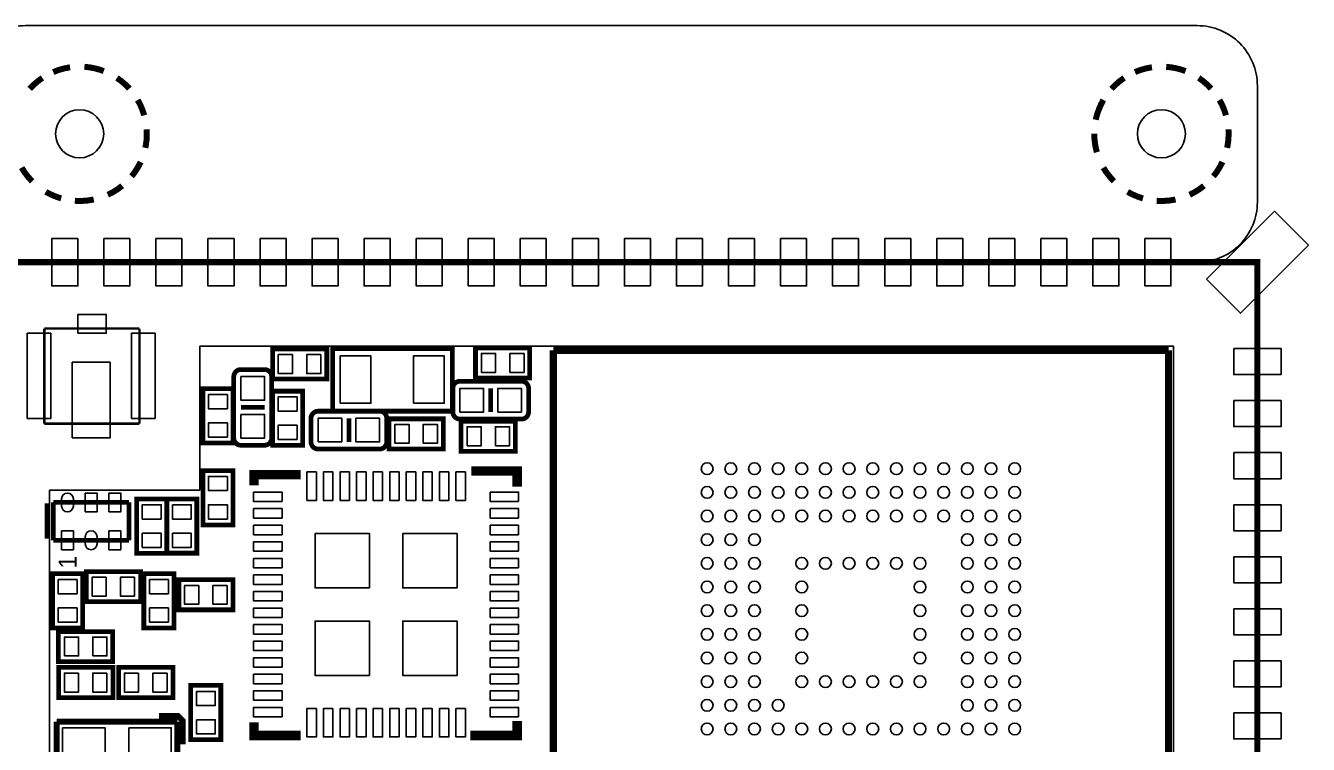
# Model space of a CAD drawing. Extents: x -14.5 to 28.4, y -5 to 32.3.
# Drawn here: x 1.27 to 28.38, y 17.11 to 32.3 of the extents above; entities that cross this region are included whole.
import ezdxf

# ---------------------------------------------------------------- set-up
doc = ezdxf.new("R2010")
doc.units = 0
for name, color, linetype in [('BG_OUTLINE', 254, 'CONTINUOUS'), ('PG_SILKSCREEN_TOP', 85, 'CONTINUOUS'), ('PIN_TOP', 80, 'CONTINUOUS')]:
    doc.layers.add(name, color=color, linetype=linetype)

msp = doc.modelspace()

# ---------------------------------------------------------------- linework, layer by layer
at = {"layer": 'BG_OUTLINE'}
msp.add_lwpolyline([(1.27, 32.299991), (26.030001, 32.299991, -0.414214), (27.300001, 31.029991), (27.300001, 28.570001, -0.414214), (26.030001, 27.300001), (1.27, 27.300001, -0.414214), (0, 28.570001), (0, 31.029991, -0.414214), (1.27, 32.299991)], format="xyb", dxfattribs=at)
msp.add_lwpolyline([(0, 27.300001), (27.300001, 27.300001), (27.300001, 0), (0, 0)], close=True, dxfattribs=at)
at = {"layer": 'PG_SILKSCREEN_TOP'}
for points, const_width in [([(2.212086, 31.419627, 0.065827), (1.853692, 31.319043)], 0.127), ([(2.922778, 31.339363, 0.074119), (2.514092, 31.430295)], 0.127), ([(25.072086, 31.419627, 0.065827), (24.713692, 31.319043)], 0.127), ([(25.782778, 31.339363, 0.074119), (25.374092, 31.430295)], 0.127), ([(1.6256, 31.195345, 0.062613), (1.35763, 30.963697)], 0.127), ([(3.463798, 30.969285, 0.061338), (3.200654, 31.195599)], 0.127), ([(24.4856, 31.195345, 0.062613), (24.21763, 30.963697)], 0.127), ([(26.323798, 30.969285, 0.061338), (26.060654, 31.195599)], 0.127), ([(3.77825, 30.404135, 0.062517), (3.639566, 30.729509)], 0.127), ([(24.046688, 30.729255, 0.079392), (23.88489, 30.311425)], 0.127), ([(26.63825, 30.404135, 0.062517), (26.499566, 30.729509)], 0.127), ([(3.81, 29.759991, 0.061689), (3.829812, 30.108479)], 0.127), ([(26.67, 29.759991, 0.061689), (26.689812, 30.108479)], 0.127), ([(3.801364, 29.716557, 0.007798), (3.81, 29.759991)], 0.127), ([(23.853394, 30.013991, 0.069654), (23.908004, 29.624101)], 0.127), ([(26.661364, 29.716557, 0.007798), (26.67, 29.759991)], 0.127), ([(1.186688, 29.298727, 0.064425), (1.409192, 29.010183)], 0.127), ([(3.511804, 29.114831, 0.063426), (3.702304, 29.418869)], 0.127), ([(24.046688, 29.298727, 0.064425), (24.269192, 29.010183)], 0.127), ([(26.371804, 29.114831, 0.063426), (26.562304, 29.418869)], 0.127), ([(1.697736, 28.787679, 0.062525), (2.02311, 28.648995)], 0.127), ([(3.008122, 28.724941, 0.063405), (3.31216, 28.915187)], 0.127), ([(24.557736, 28.787679, 0.062525), (24.88311, 28.648995)], 0.127), ([(25.868122, 28.724941, 0.063405), (26.17216, 28.915187)], 0.127), ([(2.311908, 28.597687, 0.0707), (2.710434, 28.625627)], 0.127), ([(25.171908, 28.597687, 0.0707), (25.570434, 28.625627)], 0.127), ([(5.670601, 23.581599), (5.670601, 24.881601, -0.414212), (5.8206, 25.031601)], 0.1), ([(6.3206, 25.031601, -0.414212), (6.470599, 24.881601)], 0.1), ([(6.470599, 24.881601), (6.470599, 23.581599, -0.414212), (6.3206, 23.431599)], 0.1), ([(10.299799, 24.633999, -0.414212), (10.449799, 24.783999)], 0.1), ([(10.449799, 24.783999), (11.749801, 24.783999, -0.414212), (11.899801, 24.633999)], 0.1), ([(11.899801, 24.633999), (11.899801, 24.134, -0.414212), (11.749801, 23.984001)], 0.1), ([(7.302599, 24.00154, -0.414212), (7.452599, 24.151539)], 0.1), ([(7.452599, 24.151539), (8.752601, 24.151539, -0.414212), (8.902601, 24.00154)], 0.1), ([(11.749801, 23.984001), (10.449799, 23.984001, -0.414212), (10.299799, 24.134)], 0.1), ([(8.902601, 24.00154), (8.902601, 23.501541, -0.414212), (8.752601, 23.351541)], 0.1), ([(6.3206, 23.431599), (5.8206, 23.431599, -0.414212), (5.670601, 23.581599)], 0.1), ([(8.752601, 23.351541), (7.452599, 23.351541, -0.414212), (7.302599, 23.501541)], 0.1)]:
    msp.add_lwpolyline(points, format="xyb", dxfattribs=dict(at, const_width=const_width))
for points, const_width in [([(27.300001, 0), (0, 0), (0, 27.300001), (27.300001, 27.300001), (27.300001, 0)], 0.13), ([(1.665961, 23.887049), (1.665961, 25.896951)], 0.051562), ([(1.665961, 25.896951), (3.675863, 25.896951)], 0.051562), ([(3.675863, 25.896951), (3.675863, 23.887049)], 0.051562), ([(7.637196, 25.465989), (6.490208, 25.465989), (6.490208, 24.829008), (7.637196, 24.829008), (7.637196, 25.465989)], 0.1), ([(7.957007, 24.151336), (10.286009, 24.151336), (10.286009, 25.47333), (7.757998, 25.47333), (7.757998, 24.153343), (8.079994, 24.153343)], 0.1), ([(10.777804, 24.851411), (11.924792, 24.851411), (11.924792, 25.488392), (10.777804, 25.488392), (10.777804, 24.851411)], 0.1), ([(12.423, 25.435001), (25.423, 25.435001)], 0.15), ([(12.423, 14.934999), (12.423, 25.435001)], 0.15), ([(25.423, 25.435001), (25.423, 13.934999)], 0.15), ([(25.423, 23.703303), (25.423, 25.435001)], 0.15), ([(5.8206, 25.031601), (6.3206, 25.031601)], 0.1), ([(5.653989, 23.477804), (5.653989, 24.624792), (5.017008, 24.624792), (5.017008, 23.477804), (5.653989, 23.477804)], 0.1), ([(10.299799, 24.134), (10.299799, 24.633999)], 0.1), ([(11.0998, 24.633999), (11.0998, 24.134)], 0.1), ([(7.127189, 23.427004), (7.127189, 24.573992), (6.490208, 24.573992), (6.490208, 23.427004), (7.127189, 23.427004)], 0.1), ([(6.3206, 24.2316), (5.8206, 24.2316)], 0.1), ([(3.675863, 23.887049), (1.665961, 23.887049)], 0.051562), ([(7.302599, 23.501541), (7.302599, 24.00154)], 0.1), ([(8.1026, 24.00154), (8.1026, 23.501541)], 0.1), ([(8.949004, 23.352811), (10.095992, 23.352811), (10.095992, 23.989792), (8.949004, 23.989792), (8.949004, 23.352811)], 0.1), ([(10.473004, 23.302011), (11.619992, 23.302011), (11.619992, 23.938992), (10.473004, 23.938992), (10.473004, 23.302011)], 0.1), ([(25.423, 13.934999), (25.423, 23.272984)], 0.15), ([(5.653989, 21.746007), (5.653989, 22.892995), (5.017008, 22.892995), (5.017008, 21.746007), (5.653989, 21.746007)], 0.1), ([(6.096, 22.5806), (6.096, 22.8092), (7.0866, 22.8092)], 0.2), ([(11.6586, 22.5552), (11.6586, 22.8854), (10.6934, 22.8854)], 0.2), ([(1.725803, 22.206991), (1.725803, 21.457006)], 0.1), ([(1.8558, 22.222003), (3.455797, 22.222003)], 0.1), ([(1.8558, 21.422004), (1.8558, 22.222003)], 0.1), ([(3.455797, 22.222003), (3.455797, 21.422004)], 0.1), ([(4.256989, 21.146008), (4.256989, 22.292996), (3.620008, 22.292996), (3.620008, 21.146008), (4.256989, 21.146008)], 0.1), ([(4.252011, 22.298), (4.252011, 21.151012), (4.888992, 21.151012), (4.888992, 22.298), (4.252011, 22.298)], 0.1), ([(3.455797, 21.422004), (1.8558, 21.422004)], 0.1), ([(1.839011, 20.718196), (1.839011, 19.571208), (2.475992, 19.571208), (2.475992, 20.718196), (1.839011, 20.718196)], 0.1), ([(3.700196, 20.762189), (2.553208, 20.762189), (2.553208, 20.125207), (3.700196, 20.125207), (3.700196, 20.762189)], 0.1), ([(3.769411, 20.718196), (3.769411, 19.571208), (4.406392, 19.571208), (4.406392, 20.718196), (3.769411, 20.718196)], 0.1), ([(5.655996, 20.589189), (4.509008, 20.589189), (4.509008, 19.952208), (5.655996, 19.952208), (5.655996, 20.589189)], 0.1), ([(1.964004, 18.857011), (3.110992, 18.857011), (3.110992, 19.493992), (1.964004, 19.493992), (1.964004, 18.857011)], 0.1), ([(3.115996, 18.734989), (1.969008, 18.734989), (1.969008, 18.098008), (3.115996, 18.098008), (3.115996, 18.734989)], 0.1), ([(4.385996, 18.734989), (3.239008, 18.734989), (3.239008, 18.098008), (4.385996, 18.098008), (4.385996, 18.734989)], 0.1), ([(4.760011, 18.355996), (4.760011, 17.209008), (5.396992, 17.209008), (5.396992, 18.355996), (4.760011, 18.355996)], 0.1), ([(4.480306, 17.590008), (1.9304, 17.590008)], 0.127), ([(1.9304, 17.590008), (1.9304, 15.429992)], 0.127), ([(4.090416, 17.709896), (4.490466, 17.709896), (4.590288, 17.610074), (4.590288, 17.109948)], 0.127), ([(4.480306, 15.429992), (4.480306, 17.590008)], 0.127), ([(6.096, 17.5768), (6.096, 17.2974), (7.0866, 17.2974)], 0.2), ([(11.6586, 17.6022), (11.6586, 17.2974), (10.668, 17.2974)], 0.2)]:
    msp.add_lwpolyline(points, dxfattribs=dict(at, const_width=const_width))
for points in [[(4.953, 25.527), (25.527, 25.527)], [(4.953, 22.479), (4.953, 25.527)], [(25.527, 23.703303), (25.527, 25.527)], [(25.527, 25.527), (25.527, 1.778)], [(25.527, 1.778), (25.527, 23.272984)], [(1.778, 8.725652), (1.778, 22.479)], [(1.778, 8.725652), (1.778, 22.479)], [(1.778, 22.479), (4.953, 22.479)], [(1.778, 1.778), (1.778, 22.479)]]:
    msp.add_lwpolyline(points, dxfattribs=at)
at = {"layer": 'PIN_TOP'}
for points in [[(26.222371, 26.940791), (27.659212, 28.377632), (28.377632, 27.659212), (26.940791, 26.222371)], [(2.375, 27.800002), (2.375, 26.800001), (1.825001, 26.800001), (1.825001, 27.800002)], [(3.475001, 27.800002), (3.475001, 26.800001), (2.925002, 26.800001), (2.925002, 27.800002)], [(4.575001, 27.800002), (4.575001, 26.800001), (4.025002, 26.800001), (4.025002, 27.800002)], [(5.675001, 27.800002), (5.675001, 26.800001), (5.125002, 26.800001), (5.125002, 27.800002)], [(6.774999, 27.800002), (6.774999, 26.800001), (6.225, 26.800001), (6.225, 27.800002)], [(7.874999, 27.800002), (7.874999, 26.800001), (7.325001, 26.800001), (7.325001, 27.800002)], [(8.975, 27.800002), (8.975, 26.800001), (8.425001, 26.800001), (8.425001, 27.800002)], [(10.075, 27.800002), (10.075, 26.800001), (9.525001, 26.800001), (9.525001, 27.800002)], [(11.175001, 27.800002), (11.175001, 26.800001), (10.625002, 26.800001), (10.625002, 27.800002)], [(12.275001, 27.800002), (12.275001, 26.800001), (11.725002, 26.800001), (11.725002, 27.800002)], [(13.375001, 27.800002), (13.375001, 26.800001), (12.825002, 26.800001), (12.825002, 27.800002)], [(14.474999, 27.800002), (14.474999, 26.800001), (13.925, 26.800001), (13.925, 27.800002)], [(15.574999, 27.800002), (15.574999, 26.800001), (15.025, 26.800001), (15.025, 27.800002)], [(16.675, 27.800002), (16.675, 26.800001), (16.125001, 26.800001), (16.125001, 27.800002)], [(17.775, 27.800002), (17.775, 26.800001), (17.225001, 26.800001), (17.225001, 27.800002)], [(18.875, 27.800002), (18.875, 26.800001), (18.325001, 26.800001), (18.325001, 27.800002)], [(19.975001, 27.800002), (19.975001, 26.800001), (19.425002, 26.800001), (19.425002, 27.800002)], [(21.075001, 27.800002), (21.075001, 26.800001), (20.525002, 26.800001), (20.525002, 27.800002)], [(22.174999, 27.800002), (22.174999, 26.800001), (21.625, 26.800001), (21.625, 27.800002)], [(23.274999, 27.800002), (23.274999, 26.800001), (22.725, 26.800001), (22.725, 27.800002)], [(24.375, 27.800002), (24.375, 26.800001), (23.825001, 26.800001), (23.825001, 27.800002)], [(25.475, 27.800002), (25.475, 26.800001), (24.925001, 26.800001), (24.925001, 27.800002)], [(2.375891, 25.797002), (2.375891, 26.197052), (2.975839, 26.197052), (2.975839, 25.797002)], [(1.305916, 23.996904), (1.305916, 25.797002), (1.806042, 25.797002), (1.806042, 23.996904)], [(3.50581, 23.996904), (3.50581, 25.797002), (4.005936, 25.797002), (4.005936, 23.996904)], [(6.9112, 25.346), (6.9112, 24.946), (6.611201, 24.946), (6.611201, 25.346)], [(7.511199, 25.346), (7.511199, 24.946), (7.2112, 24.946), (7.2112, 25.346)], [(7.916989, 24.318341), (7.916989, 25.318339), (8.567001, 25.318339), (8.567001, 24.318341)], [(9.466999, 24.318341), (9.466999, 25.318339), (10.11701, 25.318339), (10.11701, 24.318341)], [(10.903801, 24.9714), (10.903801, 25.3714), (11.2038, 25.3714), (11.2038, 24.9714)], [(11.5038, 24.9714), (11.5038, 25.3714), (11.803799, 25.3714), (11.803799, 24.9714)], [(26.800001, 25.475), (27.800002, 25.475), (27.800002, 24.925001), (26.800001, 24.925001)], [(2.255749, 23.586948), (2.255749, 25.186894), (3.055849, 25.186894), (3.055849, 23.586948)], [(5.8206, 24.881599), (6.3206, 24.881599), (6.3206, 24.3816), (5.8206, 24.3816)], [(5.534, 24.2038), (5.134, 24.2038), (5.134, 24.503799), (5.534, 24.503799)], [(7.0072, 24.153), (6.6072, 24.153), (6.6072, 24.452999), (7.0072, 24.452999)], [(10.449801, 24.134), (10.449801, 24.633999), (10.9498, 24.633999), (10.9498, 24.134)], [(11.2498, 24.134), (11.2498, 24.633999), (11.749799, 24.633999), (11.749799, 24.134)], [(26.800001, 24.375), (27.800002, 24.375), (27.800002, 23.825001), (26.800001, 23.825001)], [(5.534, 23.603801), (5.134, 23.603801), (5.134, 23.9038), (5.534, 23.9038)], [(5.8206, 24.0816), (6.3206, 24.0816), (6.3206, 23.581601), (5.8206, 23.581601)], [(7.0072, 23.553001), (6.6072, 23.553001), (6.6072, 23.853), (7.0072, 23.853)], [(7.452601, 23.501541), (7.452601, 24.00154), (7.9526, 24.00154), (7.9526, 23.501541)], [(8.2526, 23.501541), (8.2526, 24.00154), (8.752599, 24.00154), (8.752599, 23.501541)], [(9.075001, 23.4728), (9.075001, 23.8728), (9.375, 23.8728), (9.375, 23.4728)], [(9.675, 23.4728), (9.675, 23.8728), (9.974999, 23.8728), (9.974999, 23.4728)], [(10.599001, 23.422), (10.599001, 23.822), (10.899, 23.822), (10.899, 23.422)], [(11.199, 23.422), (11.199, 23.822), (11.498999, 23.822), (11.498999, 23.422)], [(26.800001, 23.274999), (27.800002, 23.274999), (27.800002, 22.725), (26.800001, 22.725)], [(5.534, 22.472002), (5.134, 22.472002), (5.134, 22.772002), (5.534, 22.772002)], [(7.414997, 22.865994), (7.414997, 22.265996), (7.214997, 22.265996), (7.214997, 22.865994)], [(7.765009, 22.865994), (7.765009, 22.265996), (7.565009, 22.265996), (7.565009, 22.865994)], [(8.114995, 22.865994), (8.114995, 22.265996), (7.914996, 22.265996), (7.914996, 22.865994)], [(8.465007, 22.865994), (8.465007, 22.265996), (8.265008, 22.265996), (8.265008, 22.865994)], [(8.814994, 22.865994), (8.814994, 22.265996), (8.614994, 22.265996), (8.614994, 22.865994)], [(9.165006, 22.865994), (9.165006, 22.265996), (8.965006, 22.265996), (8.965006, 22.865994)], [(9.514992, 22.865994), (9.514992, 22.265996), (9.314993, 22.265996), (9.314993, 22.865994)], [(9.865004, 22.865994), (9.865004, 22.265996), (9.665005, 22.265996), (9.665005, 22.865994)], [(10.214991, 22.865994), (10.214991, 22.265996), (10.014991, 22.265996), (10.014991, 22.865994)], [(10.565003, 22.865994), (10.565003, 22.265996), (10.365003, 22.265996), (10.365003, 22.865994)], [(2.530793, 22.022003), (2.530793, 22.422002), (2.780805, 22.422002), (2.780805, 22.022003)], [(3.030791, 22.022003), (3.030791, 22.422002), (3.280804, 22.422002), (3.280804, 22.022003)], [(6.690004, 22.241002), (6.090006, 22.241002), (6.090006, 22.441002), (6.690004, 22.441002)], [(11.689994, 22.241002), (11.089996, 22.241002), (11.089996, 22.441002), (11.689994, 22.441002)], [(4.137, 21.872003), (3.737, 21.872003), (3.737, 22.172003), (4.137, 22.172003)], [(4.372, 22.172003), (4.772, 22.172003), (4.772, 21.872003), (4.372, 21.872003)], [(5.534, 21.872003), (5.134, 21.872003), (5.134, 22.172003), (5.534, 22.172003)], [(6.690004, 21.89099), (6.090006, 21.89099), (6.090006, 22.09099), (6.690004, 22.09099)], [(11.689994, 21.89099), (11.089996, 21.89099), (11.089996, 22.09099), (11.689994, 22.09099)], [(26.800001, 22.174999), (27.800002, 22.174999), (27.800002, 21.625), (26.800001, 21.625)], [(6.690004, 21.541003), (6.090006, 21.541003), (6.090006, 21.741003), (6.690004, 21.741003)], [(11.689994, 21.541003), (11.089996, 21.541003), (11.089996, 21.741003), (11.689994, 21.741003)], [(2.030794, 21.222005), (2.030794, 21.622004), (2.280806, 21.622004), (2.280806, 21.222005)], [(3.030791, 21.222005), (3.030791, 21.622004), (3.280804, 21.622004), (3.280804, 21.222005)], [(4.137, 21.272005), (3.737, 21.272005), (3.737, 21.572004), (4.137, 21.572004)], [(4.372, 21.572004), (4.772, 21.572004), (4.772, 21.272005), (4.372, 21.272005)], [(8.540013, 20.415987), (7.390003, 20.415987), (7.390003, 21.565997), (8.540013, 21.565997)], [(10.389997, 20.415987), (9.239987, 20.415987), (9.239987, 21.565997), (10.389997, 21.565997)], [(6.690004, 21.190991), (6.090006, 21.190991), (6.090006, 21.390991), (6.690004, 21.390991)], [(11.689994, 21.190991), (11.089996, 21.190991), (11.089996, 21.390991), (11.689994, 21.390991)], [(6.690004, 20.841005), (6.090006, 20.841005), (6.090006, 21.041004), (6.690004, 21.041004)], [(11.689994, 20.841005), (11.089996, 20.841005), (11.089996, 21.041004), (11.689994, 21.041004)], [(26.800001, 21.075001), (27.800002, 21.075001), (27.800002, 20.525002), (26.800001, 20.525002)], [(2.9742, 20.642199), (2.9742, 20.2422), (2.674201, 20.2422), (2.674201, 20.642199)], [(3.574199, 20.642199), (3.574199, 20.2422), (3.2742, 20.2422), (3.2742, 20.642199)], [(6.690004, 20.490993), (6.090006, 20.490993), (6.090006, 20.690992), (6.690004, 20.690992)], [(11.689994, 20.490993), (11.089996, 20.490993), (11.089996, 20.690992), (11.689994, 20.690992)], [(1.959, 20.592199), (2.359, 20.592199), (2.359, 20.2922), (1.959, 20.2922)], [(3.8894, 20.592199), (4.2894, 20.592199), (4.2894, 20.2922), (3.8894, 20.2922)], [(4.93, 20.4692), (4.93, 20.0692), (4.630001, 20.0692), (4.630001, 20.4692)], [(5.529999, 20.4692), (5.529999, 20.0692), (5.23, 20.0692), (5.23, 20.4692)], [(6.690004, 20.141006), (6.090006, 20.141006), (6.090006, 20.341006), (6.690004, 20.341006)], [(11.689994, 20.141006), (11.089996, 20.141006), (11.089996, 20.341006), (11.689994, 20.341006)], [(1.959, 19.9922), (2.359, 19.9922), (2.359, 19.692201), (1.959, 19.692201)], [(3.8894, 19.9922), (4.2894, 19.9922), (4.2894, 19.692201), (3.8894, 19.692201)], [(6.690004, 19.790994), (6.090006, 19.790994), (6.090006, 19.990994), (6.690004, 19.990994)], [(11.689994, 19.790994), (11.089996, 19.790994), (11.089996, 19.990994), (11.689994, 19.990994)], [(26.800001, 19.975001), (27.800002, 19.975001), (27.800002, 19.425002), (26.800001, 19.425002)], [(6.690004, 19.441008), (6.090006, 19.441008), (6.090006, 19.641007), (6.690004, 19.641007)], [(8.540013, 18.566003), (7.390003, 18.566003), (7.390003, 19.716013), (8.540013, 19.716013)], [(10.389997, 18.566003), (9.239987, 18.566003), (9.239987, 19.716013), (10.389997, 19.716013)], [(11.689994, 19.441008), (11.089996, 19.441008), (11.089996, 19.641007), (11.689994, 19.641007)], [(2.090001, 18.977), (2.090001, 19.377), (2.39, 19.377), (2.39, 18.977)], [(2.69, 18.977), (2.69, 19.377), (2.989999, 19.377), (2.989999, 18.977)], [(6.690004, 19.090996), (6.090006, 19.090996), (6.090006, 19.290995), (6.690004, 19.290995)], [(11.689994, 19.090996), (11.089996, 19.090996), (11.089996, 19.290995), (11.689994, 19.290995)], [(6.690004, 18.741009), (6.090006, 18.741009), (6.090006, 18.941009), (6.690004, 18.941009)], [(11.689994, 18.741009), (11.089996, 18.741009), (11.089996, 18.941009), (11.689994, 18.941009)], [(26.800001, 18.875), (27.800002, 18.875), (27.800002, 18.325001), (26.800001, 18.325001)], [(2.39, 18.615), (2.39, 18.215), (2.090001, 18.215), (2.090001, 18.615)], [(2.989999, 18.615), (2.989999, 18.215), (2.69, 18.215), (2.69, 18.615)], [(3.66, 18.615), (3.66, 18.215), (3.360001, 18.215), (3.360001, 18.615)], [(4.259999, 18.615), (4.259999, 18.215), (3.96, 18.215), (3.96, 18.615)], [(6.690004, 18.390997), (6.090006, 18.390997), (6.090006, 18.590997), (6.690004, 18.590997)], [(11.689994, 18.390997), (11.089996, 18.390997), (11.089996, 18.590997), (11.689994, 18.590997)], [(4.88, 18.229999), (5.28, 18.229999), (5.28, 17.93), (4.88, 17.93)], [(6.690004, 18.04101), (6.090006, 18.04101), (6.090006, 18.24101), (6.690004, 18.24101)], [(11.689994, 18.04101), (11.089996, 18.04101), (11.089996, 18.24101), (11.689994, 18.24101)], [(6.690004, 17.690998), (6.090006, 17.690998), (6.090006, 17.890998), (6.690004, 17.890998)], [(11.689994, 17.690998), (11.089996, 17.690998), (11.089996, 17.890998), (11.689994, 17.890998)], [(4.88, 17.63), (5.28, 17.63), (5.28, 17.330001), (4.88, 17.330001)], [(7.414997, 17.866004), (7.414997, 17.266006), (7.214997, 17.266006), (7.214997, 17.866004)], [(7.765009, 17.866004), (7.765009, 17.266006), (7.565009, 17.266006), (7.565009, 17.866004)], [(8.114995, 17.866004), (8.114995, 17.266006), (7.914996, 17.266006), (7.914996, 17.866004)], [(8.465007, 17.866004), (8.465007, 17.266006), (8.265008, 17.266006), (8.265008, 17.866004)], [(8.814994, 17.866004), (8.814994, 17.266006), (8.614994, 17.266006), (8.614994, 17.866004)], [(9.165006, 17.866004), (9.165006, 17.266006), (8.965006, 17.266006), (8.965006, 17.866004)], [(9.514992, 17.866004), (9.514992, 17.266006), (9.314993, 17.266006), (9.314993, 17.866004)], [(9.865004, 17.866004), (9.865004, 17.266006), (9.665005, 17.266006), (9.665005, 17.866004)], [(10.214991, 17.866004), (10.214991, 17.266006), (10.014991, 17.266006), (10.014991, 17.866004)], [(10.565003, 17.866004), (10.565003, 17.266006), (10.365003, 17.266006), (10.365003, 17.866004)], [(26.800001, 17.775), (27.800002, 17.775), (27.800002, 17.225001), (26.800001, 17.225001)], [(2.050415, 17.45996), (2.950337, 17.45996), (2.950337, 16.65986), (2.050415, 16.65986)], [(3.450463, 17.45996), (4.350385, 17.45996), (4.350385, 16.65986), (3.450463, 16.65986)]]:
    msp.add_lwpolyline(points, close=True, dxfattribs=at)
for points in [[(2.280806, 22.296996), (2.280806, 22.147009, -1), (2.030794, 22.147009), (2.030794, 22.296996, -1)], [(2.780805, 21.496998), (2.780805, 21.347011, -1), (2.530793, 21.347011), (2.530793, 21.496998, -1)]]:
    msp.add_lwpolyline(points, format="xyb", close=True, dxfattribs=at)
for centre, radius in [((2.413, 30.013991), 0.508), ((25.273, 30.013991), 0.508), ((15.672999, 22.935001), 0.125), ((16.173, 22.935001), 0.125), ((16.672999, 22.935001), 0.125), ((17.173001, 22.935001), 0.125), ((17.673, 22.935001), 0.125), ((18.172999, 22.935001), 0.125), ((18.673001, 22.935001), 0.125), ((19.173, 22.935001), 0.125), ((19.673001, 22.935001), 0.125), ((20.173, 22.935001), 0.125), ((20.672999, 22.935001), 0.125), ((21.173001, 22.935001), 0.125), ((21.673, 22.935001), 0.125), ((22.173001, 22.935001), 0.125), ((15.672999, 22.435), 0.125), ((16.173, 22.435), 0.125), ((16.672999, 22.435), 0.125), ((17.173001, 22.435), 0.125), ((17.673, 22.435), 0.125), ((18.172999, 22.435), 0.125), ((18.673001, 22.435), 0.125), ((19.173, 22.435), 0.125), ((19.673001, 22.435), 0.125), ((20.173, 22.435), 0.125), ((20.672999, 22.435), 0.125), ((21.173001, 22.435), 0.125), ((21.673, 22.435), 0.125), ((22.173001, 22.435), 0.125), ((15.672999, 21.935001), 0.125), ((16.173, 21.935001), 0.125), ((16.672999, 21.935001), 0.125), ((17.173001, 21.935001), 0.125), ((17.673, 21.935001), 0.125), ((18.172999, 21.935001), 0.125), ((18.673001, 21.935001), 0.125), ((19.173, 21.935001), 0.125), ((19.673001, 21.935001), 0.125), ((20.173, 21.935001), 0.125), ((20.672999, 21.935001), 0.125), ((21.173001, 21.935001), 0.125), ((21.673, 21.935001), 0.125), ((22.173001, 21.935001), 0.125), ((15.672999, 21.434999), 0.125), ((16.173, 21.434999), 0.125), ((16.672999, 21.434999), 0.125), ((21.173001, 21.434999), 0.125), ((21.673, 21.434999), 0.125), ((22.173001, 21.434999), 0.125), ((15.672999, 20.935), 0.125), ((16.173, 20.935), 0.125), ((16.672999, 20.935), 0.125), ((17.673, 20.935), 0.125), ((18.172999, 20.935), 0.125), ((18.673001, 20.935), 0.125), ((19.173, 20.935), 0.125), ((19.673001, 20.935), 0.125), ((20.173, 20.935), 0.125), ((21.173001, 20.935), 0.125), ((21.673, 20.935), 0.125), ((22.173001, 20.935), 0.125), ((15.672999, 20.435001), 0.125), ((16.173, 20.435001), 0.125), ((16.672999, 20.435001), 0.125), ((17.673, 20.435001), 0.125), ((20.173, 20.435001), 0.125), ((21.173001, 20.435001), 0.125), ((21.673, 20.435001), 0.125), ((22.173001, 20.435001), 0.125), ((15.672999, 19.935), 0.125), ((16.173, 19.935), 0.125), ((16.672999, 19.935), 0.125), ((17.673, 19.935), 0.125), ((20.173, 19.935), 0.125), ((21.173001, 19.935), 0.125), ((21.673, 19.935), 0.125), ((22.173001, 19.935), 0.125), ((15.672999, 19.435001), 0.125), ((16.173, 19.435001), 0.125), ((16.672999, 19.435001), 0.125), ((17.673, 19.435001), 0.125), ((20.173, 19.435001), 0.125), ((21.173001, 19.435001), 0.125), ((21.673, 19.435001), 0.125), ((22.173001, 19.435001), 0.125), ((15.672999, 18.934999), 0.125), ((16.173, 18.934999), 0.125), ((16.672999, 18.934999), 0.125), ((17.673, 18.934999), 0.125), ((20.173, 18.934999), 0.125), ((21.173001, 18.934999), 0.125), ((21.673, 18.934999), 0.125), ((22.173001, 18.934999), 0.125), ((15.672999, 18.435), 0.125), ((16.173, 18.435), 0.125), ((16.672999, 18.435), 0.125), ((17.673, 18.435), 0.125), ((18.172999, 18.435), 0.125), ((18.673001, 18.435), 0.125), ((19.173, 18.435), 0.125), ((19.673001, 18.435), 0.125), ((20.173, 18.435), 0.125), ((21.173001, 18.435), 0.125), ((21.673, 18.435), 0.125), ((22.173001, 18.435), 0.125), ((15.672999, 17.935001), 0.125), ((16.173, 17.935001), 0.125), ((16.672999, 17.935001), 0.125), ((17.173001, 17.935001), 0.125), ((21.173001, 17.935001), 0.125), ((21.673, 17.935001), 0.125), ((22.173001, 17.935001), 0.125), ((15.672999, 17.434999), 0.125), ((16.173, 17.434999), 0.125), ((16.672999, 17.434999), 0.125), ((17.173001, 17.434999), 0.125), ((17.673, 17.434999), 0.125), ((18.172999, 17.434999), 0.125), ((18.673001, 17.434999), 0.125), ((19.173, 17.434999), 0.125), ((19.673001, 17.434999), 0.125), ((20.173, 17.434999), 0.125), ((20.672999, 17.434999), 0.125), ((21.173001, 17.434999), 0.125), ((21.673, 17.434999), 0.125), ((22.173001, 17.434999), 0.125)]:
    msp.add_circle(centre, radius, dxfattribs=at)

# ---------------------------------------------------------------- texts
at = {"layer": 'PG_SILKSCREEN_TOP', "width": 0.933333}
msp.add_text('1', height=0.381, rotation=90, dxfattribs=at).set_placement((2.3495, 20.828))

doc.saveas('drawing.dxf')
